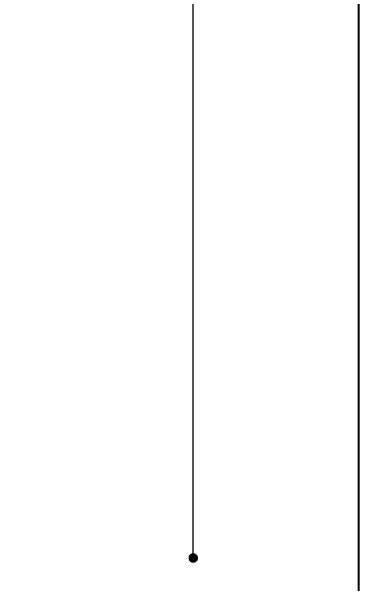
# Model space of a CAD drawing. Header units: millimetres. Extents: x 4625 to 14334, y 16216 to 31562.
# Drawn here: x 13750 to 14334, y 26826 to 27787 of the extents above; entities that cross this region are included whole.
import ezdxf

# ---------------------------------------------------------------- set-up
doc = ezdxf.new("R2010")
doc.units = ezdxf.units.MM
doc.header["$LTSCALE"] = 3
doc.styles.get("Standard").update_dxf_attribs({"font": 'arial.ttf'})
doc.dimstyles.new('MATEUSZ', dxfattribs={"dimtxt": 35, "dimasz": 16, "dimexe": 0.18, "dimexo": 0.0625, "dimgap": 0.09, "dimtad": 0, "dimdec": 0, "dimdsep": 46, "dimtxsty": 'Standard', "dimblk": 'DOT', "dimcen": 0.09, "dimse1": 1, "dimse2": 1, "dimadec": 0, "dimazin": 0, "dimtfac": 1, "dimtdec": 0, "dimtofl": 0, "dimtmove": 0, "dimatfit": 3, "dimfxl": 1, "dimtolj": 1, "dimtzin": 0, "dimlwd": 9, "dimlwe": 9, "dimarcsym": 0})

# ---------------------------------------------------------------- blocks, each defined once
blk = doc.blocks.new('_Dot')
at = {"color": 0, "linetype": 'ByBlock', "lineweight": -2}
blk.add_line((-0.5, 0), (-1, 0), dxfattribs=at)
at = {"color": 0, "linetype": 'ByBlock', "const_width": 0.5}
blk.add_lwpolyline([(-0.25, 0, 1), (0.25, 0, 1)], format="xyb", close=True, dxfattribs=at)
blk = doc.blocks.new('*D33')
at = {"color": 0, "lineweight": 9, "transparency": 16777216}
for p, q in [((14055.87, 30575.49), (14055.87, 28913.7)), ((14055.87, 26884.49), (14055.87, 28546.28))]:
    blk.add_line(p, q, dxfattribs=at)
at = {"layer": 'Defpoints', "color": 0, "transparency": 16777216}
for p in [(13609.31, 30591.49), (13609.31, 26868.49), (14055.87, 26868.49)]:
    blk.add_point(p, dxfattribs=at)
at = {"color": 0, "lineweight": 9, "transparency": 16777216, "xscale": 16, "yscale": 16, "zscale": 16}
for p, rotation in [((14055.87, 30591.49), 90), ((14055.87, 26868.49), 270)]:
    blk.add_blockref('_Dot', p, dxfattribs=dict(at, rotation=rotation))
at = {"color": 0, "transparency": 16777216, "insert": (14055.87, 28729.99), "char_height": 123, "attachment_point": 5, "rotation": 90}
blk.add_mtext('\\A1;3723', dxfattribs=at)

msp = doc.modelspace()

# ---------------------------------------------------------------- linework, layer by layer
msp.add_lwpolyline([(4624.95, 31562.34), (14334.04, 31562.34), (14334.04, 16215.87), (4624.95, 16215.87)], close=True)

# ---------------------------------------------------------------- dimensions: what is measured, and where the dimension line sits
dim = msp.add_linear_dim(base=(14055.87, 26868.49), p1=(13609.31, 30591.49), p2=(13609.31, 26868.49), angle=90, dimstyle='MATEUSZ', override={"dimtxt": 123})
dim.commit()
dim.dimension.update_dxf_attribs({"geometry": '*D33', "text_midpoint": (14055.87, 28729.99)})

doc.saveas('drawing.dxf')
